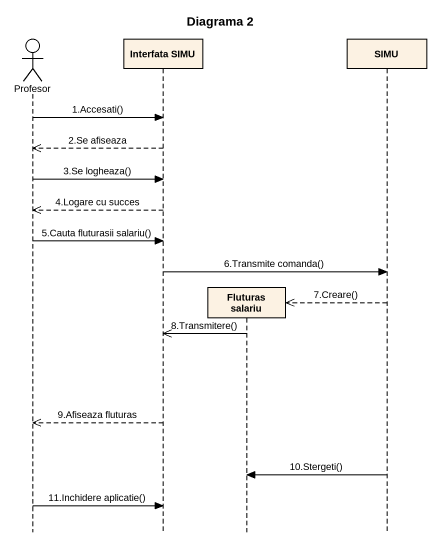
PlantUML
@startuml
title Diagrama 2
hide footbox
actor Profesor
participant "Interfata SIMU" as Interfata_SIMU
participant "Fluturas salariu" as Fluturas_salariu
participant SIMU

Profesor -> Interfata_SIMU : 1.Accesati()
Interfata_SIMU -->> Profesor : 2.Se afiseaza
Profesor -> Interfata_SIMU : 3.Se logheaza()
Interfata_SIMU -->> Profesor : 4.Logare cu succes
Profesor -> Interfata_SIMU : 5.Cauta fluturasii salariu()
Interfata_SIMU -> SIMU : 6.Transmite comanda()
SIMU -->> Fluturas_salariu ** : 7.Creare()
Fluturas_salariu ->> Interfata_SIMU : 8.Transmitere()
Interfata_SIMU -->> Profesor : 9.Afiseaza fluturas
SIMU -> Fluturas_salariu : 10.Stergeti()
Profesor -> Interfata_SIMU : 11.Inchidere aplicatie()
@enduml
